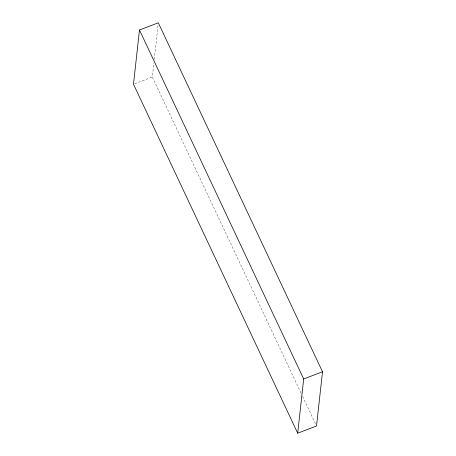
<?xml version="1.0" encoding="UTF-8"?>
<svg xmlns="http://www.w3.org/2000/svg" width="456" height="456" viewBox="0 0 456 456"><rect width="100%" height="100%" fill="white"/><g stroke="black" fill="none" stroke-linecap="round" stroke-linejoin="round"><path stroke-width="0.34" stroke-dasharray="2.28 1.71" d="M301.074 393.146L152.321 77.024L153.871 62.939M154.265 59.417L158.146 24.208M134.788 83.744L152.321 77.024M302.59 396.361L315.922 424.69"/><path stroke-width="0.68" d="M139.473 30.022L133.494 84.24L297.7 433.2L316.527 425.978L322.506 371.76L158.3 22.8L139.473 30.022L303.679 378.976L297.7 433.2M303.679 378.976L322.506 371.76"/></g></svg>
